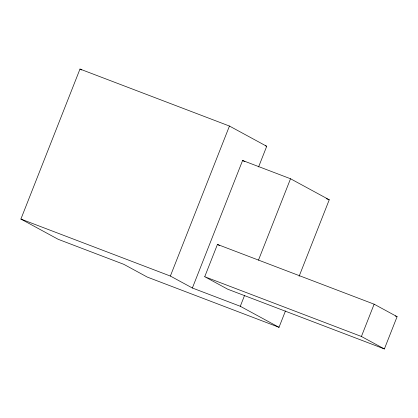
<?xml version="1.0" encoding="UTF-8"?>
<svg xmlns="http://www.w3.org/2000/svg" width="418" height="418" viewBox="0 0 418 418"><rect width="100%" height="100%" fill="white"/><g stroke="black" fill="none" stroke-linecap="round" stroke-linejoin="round"><path stroke-width="0.63" d="M285.473 310.919L279.015 327.315L147.303 277.087L123.843 264.343L58.17 239.3L20.9 219.058L79.99 69.054L229.451 126.048L266.721 146.29L258.585 166.944M279.015 327.315L240.293 306.284L192.374 288.007L170.366 276.052L229.451 126.048M192.374 288.007L242.607 160.481L290.531 178.758L329.248 199.783L299.11 276.303M204.731 276.721L217.444 244.436L374.131 304.189L397.1 316.666L384.382 348.946L227.7 289.199L204.731 276.721L361.413 336.474L384.382 348.946M240.293 306.284L244.603 295.354M258.476 260.132L290.531 178.758M361.413 336.474L374.131 304.189M265.503 145.825L266.721 146.29M326.202 198.623L329.248 199.783M395.271 315.966L397.1 316.666M20.9 219.058L170.366 276.052M79.99 69.054L81.709 69.984M242.607 160.481L244.87 161.709M217.444 244.436L219.685 245.653"/></g></svg>
